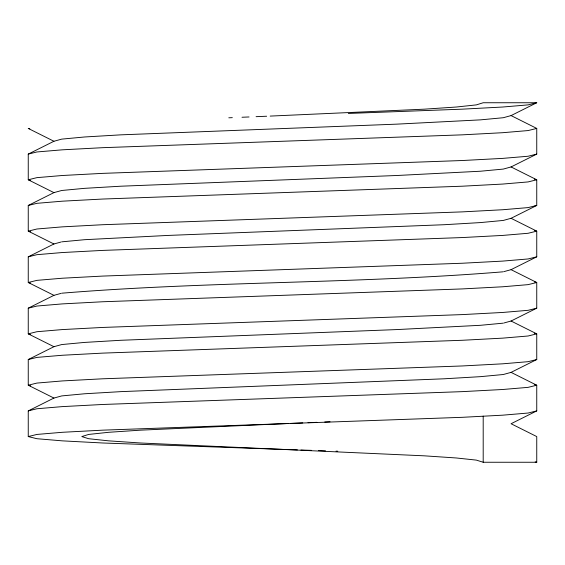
<?xml version="1.0" encoding="UTF-8"?>
<svg xmlns="http://www.w3.org/2000/svg" width="565" height="565" viewBox="0 0 565 565"><rect width="100%" height="100%" fill="white"/><g stroke="black" fill="none" stroke-linecap="round" stroke-linejoin="round"><path stroke-width="0.85" d="M511.071 115.585L536.75 128.425L536.75 154.104L511.071 166.943L503.281 169.083L480.448 171.223L396.785 175.503L120.875 186.203L84.552 188.343L61.719 190.483L53.929 192.623L28.25 179.783L28.25 154.104L53.929 141.264L61.719 139.124L84.552 136.984L120.875 134.844L396.785 124.145L480.448 119.865L503.281 117.725L511.071 115.585L536.75 102.745L483.195 102.745L476.359 104.885L456.308 107.025L424.414 109.165L270.176 116.093M60.935 242.053L53.929 243.981L28.25 231.142L28.25 205.462L53.929 192.623M60.935 293.412L53.929 295.34L28.25 282.5L28.25 256.821L53.929 243.981M503.281 323.159L480.448 325.299L396.785 329.579L120.875 340.278L84.552 342.418L61.719 344.558L53.929 346.698L28.25 333.859L28.25 308.179L53.929 295.34M504.065 322.947L511.071 321.019L536.75 333.859L536.75 359.538L511.071 372.377L503.281 374.517L480.448 376.657L444.125 378.797L120.875 391.637L84.552 393.777L61.719 395.917L53.929 398.057L28.25 385.217L28.25 359.538L53.929 346.698M297.416 449.902L102.717 442.995L62.312 440.855L36.916 438.715L28.25 436.575L28.25 410.896L53.929 398.057M61.719 241.841L84.552 239.701L168.215 235.421L444.125 224.722L480.448 222.582L503.281 220.442L511.071 218.302L536.75 205.462L536.75 179.783L511.071 166.943M504.065 271.588L511.071 269.66L536.75 256.821L536.75 231.142L511.071 218.302M511.071 321.019L536.75 308.179L536.75 282.5L511.071 269.66M511.071 372.377L536.75 385.217L536.75 410.896L511.071 423.736L536.75 436.575L536.75 462.255L483.195 462.255L476.359 460.115L456.308 457.975L424.414 455.835L140.586 442.995L108.692 440.855L88.641 438.715L81.798 436.575L88.641 434.436L108.692 432.296L140.586 430.156L288.666 423.482M28.25 154.104L36.916 151.964L62.312 149.824L102.717 147.684L462.283 134.844L502.688 132.704L528.084 130.564L536.75 128.425M28.25 205.462L36.916 203.322L62.312 201.182L102.717 199.042L462.283 186.203L502.688 184.063L528.084 181.923L536.75 179.783L534.384 179.197M536.75 102.745L528.084 104.885L502.688 107.025L462.283 109.165L348.301 113.445M28.25 256.821L36.916 254.681L62.312 252.541L102.717 250.401L462.283 237.561L502.688 235.421L528.084 233.281L536.75 231.142L534.384 230.555M536.75 154.104L528.084 156.244L502.688 158.384L462.283 160.524L102.717 173.363L62.312 175.503L36.916 177.643L28.25 179.783L30.616 180.369M28.25 308.179L36.916 306.039L62.312 303.899L102.717 301.759L462.283 288.92L502.688 286.78L528.084 284.64L536.75 282.5L534.384 281.914M28.25 359.538L36.916 357.398L62.312 355.258L102.717 353.118L462.283 340.278L502.688 338.138L528.084 335.998L536.75 333.859L534.384 333.272M536.75 256.821L528.084 258.961L502.688 261.101L462.283 263.241L102.717 276.08L62.312 278.22L36.916 280.36L28.25 282.5L30.616 283.086M28.25 410.896L36.916 408.756L62.312 406.616L102.717 404.476L462.283 391.637L502.688 389.497L528.084 387.357L536.75 385.217L534.384 384.631M536.75 308.179L528.084 310.319L502.688 312.459L462.283 314.599L102.717 327.439L62.312 329.579L36.916 331.719L28.25 333.859L30.616 334.445M28.25 436.575L36.916 434.436L62.312 432.296L102.717 430.156L462.283 417.316L502.688 415.176L528.084 413.036L536.75 410.896M536.75 359.538L528.084 361.678L502.688 363.818L462.283 365.958L102.717 378.797L62.312 380.937L36.916 383.077L28.25 385.217L30.616 385.803M61.719 293.2C208.619 281.179 356.381 283.821 503.281 271.8M228.797 117.803L232.314 117.654M242.004 117.252L249.045 116.962M256.086 116.672L266.652 116.235M290.424 423.411L302.748 422.902M308.031 422.684L316.838 422.323M324.762 421.991L330.045 421.78M534.991 205.462L536.75 205.462L528.084 207.602L502.688 209.742L462.283 211.882L102.717 224.722L62.312 226.862L36.916 229.002L28.25 231.142L30.616 231.728M300.926 450.015L311.456 450.354M318.476 450.588L325.489 450.814M336.02 451.152L337.778 451.216M29.825 128.813L28.25 128.425L53.929 141.264M535.175 461.866L536.75 462.255M483.195 416.123L483.195 462.255"/></g></svg>
